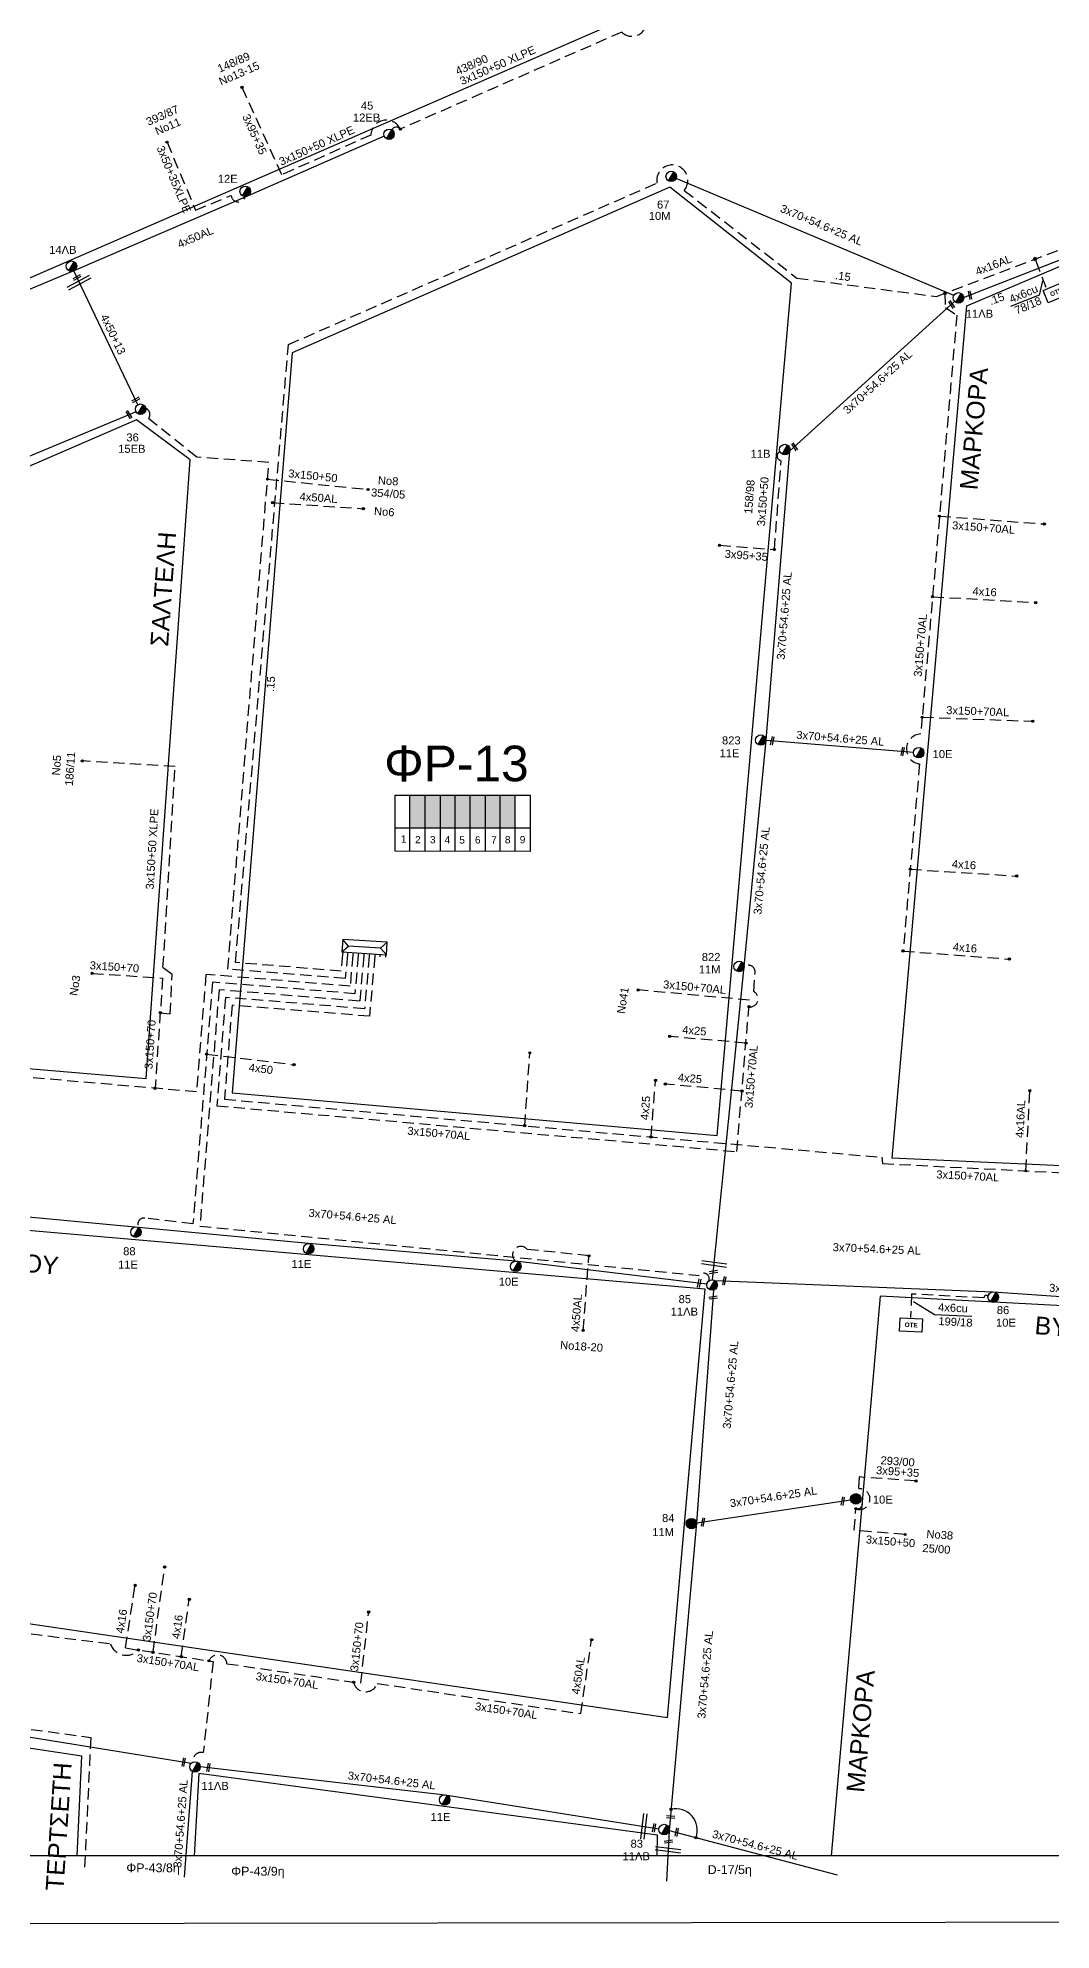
# Model space of a CAD drawing. Header units: millimetres. Extents: x 2910 to 3994, y 712 to 1224.
# Drawn here: x 3464.1 to 3578, y 712.8 to 925.5 of the extents above; entities that cross this region are included whole.
import ezdxf
from ezdxf.enums import TextEntityAlignment as Align

# ---------------------------------------------------------------- set-up
doc = ezdxf.new("R2010")
doc.units = ezdxf.units.MM
doc.linetypes.add('DASHED', pattern=[19.05, 12.7, -6.35])
for name, color, linetype in [('.10', 7, 'Continuous'), ('.15', 7, 'Continuous'), ('3x150+50', 7, 'Continuous'), ('3x150+50 XLPE', 7, 'Continuous'), ('3x150+70', 7, 'Continuous'), ('3x150+70AL', 7, 'Continuous'), ('3x50+35XLPE', 7, 'Continuous'), ('3x70+54.6+25 AL', 7, 'Continuous'), ('3x95+35', 7, 'Continuous'), ('3X95+50', 7, 'Continuous'), ('4x16', 7, 'Continuous'), ('4x16AL', 7, 'Continuous'), ('4x25', 7, 'Continuous'), ('4x50', 7, 'Continuous'), ('4x50+13', 7, 'Continuous'), ('4x50AL', 7, 'Continuous'), ('Pillar OTE', 7, 'Continuous'), ('text διευθύνσεων', 7, 'Continuous'), ('TEXT ΚΑΛΩΔΙΩΝ', 7, 'Continuous'), ('Άγνωστα', 7, 'Continuous'), ('ΑΓΝΩΣΤΟ ΥΠΟΓΕΙΟ ΚΑΛΩΔΙΟ', 7, 'Continuous'), ('Επιγραφές - Σχήματα', 7, 'Continuous'), ('Καλώδια ΧΤ   3x150AL+50CU', 7, 'Continuous'), ('Μηχανική τομή', 7, 'Continuous'), ('Στύλος Ξύλινος', 7, 'Continuous'), ('Στύλος Ξύλινος @ 1', 7, 'Continuous'), ('Στύλος ΦΜ', 7, 'Continuous'), ('Στύλος ΦΜ @ 1', 7, 'Continuous'), ('Συνδέσεις', 7, 'Continuous'), ('Τομή', 7, 'Continuous'), ('ΥΠΟΒΑΘΡΟ ΔΕΗ', 7, 'Continuous'), ('Υποσταθμός πόλεως', 7, 'Continuous'), ('Υπόβαθρο ΔΕΗ', 7, 'Continuous'), ('Υπόγεια καλώδια Παροχών ΧΤ   4x50AL', 7, 'Continuous'), ('Υπόγεια καλώδια Παροχών ΧΤ   4x6', 7, 'Continuous')]:
    doc.layers.add(name, color=color, linetype=linetype)
doc.styles.get("Standard").update_dxf_attribs({"font": 'arial.ttf'})
doc.linetypes.add('SYN_LINE', pattern='A,0.5,-0.0001,["/\\/\\/\\/",Standard,S=0.1,R=0,X=0,Y=-0.05],-0.25', length=0.7501)
doc.dimstyles.new('ISO-25', dxfattribs={"dimtxt": 2.5, "dimasz": 2.5, "dimexe": 1.25, "dimexo": 0.625, "dimtad": 1, "dimtxsty": 'Standard', "dimcen": 2.5, "dimadec": 0, "dimazin": 0, "dimtfac": 1, "dimtmove": 0, "dimatfit": 3, "dimfxl": 1, "dimarcsym": 0})

# ---------------------------------------------------------------- blocks, each defined once
blk = doc.blocks.new('ΥΠΟΣΤΑΘΜΟΣ ΠΟΛΕΩΣ 9 ΑΝΑΧΩΡΗΣΕΩΝ')
at = {"layer": 'Υποσταθμός πόλεως', "ltscale": 40}
for p, q in [((-9.63, -2.82), (-9.63, -4)), ((-7.12, -2.82), (-7.12, -4)), ((-4.84, -2.82), (-4.84, -4)), ((-2.36, -2.82), (-2.36, -4)), ((0.09, -2.82), (0.09, -4)), ((2.55, -2.82), (2.55, -4)), ((5.02, -2.82), (5.02, -4)), ((7.48, -2.82), (7.48, -4)), ((9.61, -2.82), (9.61, -4))]:
    blk.add_line(p, q, dxfattribs=at)
blk.add_lwpolyline([(-10.02, 2.82), (10.02, 2.82), (10.02, -2.82), (-10.02, -2.82)], close=True, dxfattribs=at)
for points in [[(-7.21, 0), (-10.02, 2.82)], [(-10.02, -2.82), (-7.21, 0)], [(-7.21, 0), (7.21, 0)], [(7.21, 0), (10.02, 2.82)], [(10.02, -2.82), (7.21, 0)]]:
    blk.add_lwpolyline(points, dxfattribs=at)
at = {"layer": 'Υποσταθμός πόλεως', "linetype": 'SYN_LINE', "ltscale": 40, "flags": 1}
for tag, p in [('ΜΕΤΑΣΧΗΜΑΤΙΣΜΟΣ', (10.79, 1.71)), ('ΙΣΧΥΣ', (10.77, -1.08)), ('ΑΡΙΘΜΟΣ', (10.89, -3.8))]:
    blk.add_attdef(tag, p, '', height=1.8, dxfattribs=at)
blk = doc.blocks.new('ΥΠΑΡΧΩΝ ΤΣΙΜΕΝΤΕΝΙΟΣ ΣΤΥΛΟΣ')
at = {"layer": 'Στύλος ΦΜ'}
blk.add_hatch(color=7, dxfattribs=at).paths.add_polyline_path([(-1.29, -2.28, 0.574793), (2.62, 0, 0.268822), (1.3, 2.27)])
at = {"layer": 'Στύλος ΦΜ', "color": 7}
blk.add_line((-1.29, -2.28), (1.3, 2.27), dxfattribs=at)
blk.add_circle((0, 0), 2.62, dxfattribs=at)
at = {"layer": 'Στύλος ΦΜ', "flags": 4}
for tag, p in [('ΑΡΙΘΜΟΣ', (-4.68, 8.05)), ('ΤΥΠΟΣ', (-4.91, 3.03))]:
    blk.add_attdef(tag, p, '', height=4, dxfattribs=at)
blk = doc.blocks.new('_ΣΥΝΔΕΣΗ')
at = {"layer": 'Συνδέσεις', "linetype": 'SYN_LINE', "ltscale": 40}
blk.add_hatch(color=256, dxfattribs=at).paths.add_polyline_path([(0.5, -0.01, 1), (-0.5, -0.01, 1)])
at = {"layer": 'Συνδέσεις'}
blk.add_circle((0, -0.01), 0.5, dxfattribs=at)
blk = doc.blocks.new('ΥΠΑΡΧΩΝ ΞΥΛΙΝΟΣ ΣΤΥΛΟΣ')
at = {"layer": 'Στύλος Ξύλινος'}
h = blk.add_hatch(color=7, dxfattribs=at)
h.paths.add_polyline_path([(-2.62, 0, 0.270008), (-1.29, -2.28), (1.3, 2.27, 0.576266)])
h.paths.add_polyline_path([(-1.29, -2.28, 0.574793), (2.62, 0, 0.268822), (1.3, 2.27)])
at = {"layer": 'Στύλος Ξύλινος', "color": 7}
blk.add_line((-1.29, -2.28), (1.3, 2.27), dxfattribs=at)
blk.add_circle((0, 0), 2.62, dxfattribs=at)
at = {"layer": 'Στύλος Ξύλινος', "flags": 4}
for tag, p in [('ΑΡΙΘΜΟΣ', (-4.91, 8.6)), ('ΤΥΠΟΣ', (-4.85, 3.39))]:
    blk.add_attdef(tag, p, '', height=4, dxfattribs=at)
blk = doc.blocks.new('ΜΗΧΑΝΙΚΗ ΤΟΜΗ')
at = {"layer": 'Μηχανική τομή', "ltscale": 40}
for p, q in [((-1.9, 0.8), (5.7, 0.8)), ((-1.9, -0.8), (5.7, -0.8))]:
    blk.add_line(p, q, dxfattribs=at)
blk = doc.blocks.new('ΤΟΜΗ')
at = {"layer": 'Τομή', "ltscale": 40}
for p, q in [((-5.7, 0), (17.1, 0)), ((-5.7, -2.8), (17.1, -2.8))]:
    blk.add_line(p, q, dxfattribs=at)
blk = doc.blocks.new('PILLAR ΟΤΕ')
at = {"layer": 'Pillar OTE', "ltscale": 40}
blk.add_lwpolyline([(-3.31, 2.02), (3.39, 2.02), (3.39, -1.99), (-3.31, -1.99)], close=True, dxfattribs=at)
at = {"layer": 'Pillar OTE', "insert": (-1.81, 0.71), "char_height": 1.3575, "width": 109.961, "attachment_point": 1}
blk.add_mtext('{\\fArial|b1|i0|c161|p34;OTE}', dxfattribs=at)
blk = doc.blocks.new('TSONTA XT1')
at = {"ltscale": 40}
h = blk.add_hatch(color=256, dxfattribs=at)
h.dxf.hatch_style = 1
h.paths.add_polyline_path([(596, 2487.7), (597.1, 2488.8), (596, 2489.9), (594.9, 2488.8)])
blk.add_lwpolyline([(594.9, 2488.8), (596, 2489.9), (597.1, 2488.8), (596, 2487.7)], close=True, dxfattribs=at)

msp = doc.modelspace()

# ---------------------------------------------------------------- hatches: boundary and pattern name
at = {"layer": 'Καλώδια ΧΤ   3x150AL+50CU', "lineweight": -3, "ltscale": 0.2}
h = msp.add_hatch(color=151, dxfattribs=at)
h.dxf.hatch_style = 1
h.paths.add_polyline_path([(3507.66, 840.4), (3505.94, 840.4), (3505.94, 836.72), (3507.66, 836.72)])
h = msp.add_hatch(color=30, dxfattribs=at)
h.dxf.hatch_style = 1
h.paths.add_polyline_path([(3507.66, 836.72), (3509.38, 836.71), (3509.38, 840.4), (3507.66, 840.4)])
h = msp.add_hatch(color=173, dxfattribs=at)
h.dxf.hatch_style = 1
h.paths.add_polyline_path([(3511.02, 840.4), (3509.38, 840.4), (3509.38, 836.71), (3511.02, 836.71)])
h = msp.add_hatch(color=1, dxfattribs=at)
h.dxf.hatch_style = 1
h.paths.add_polyline_path([(3511.02, 836.71), (3512.72, 836.71), (3512.72, 840.4), (3511.02, 840.4)])
h = msp.add_hatch(color=2, dxfattribs=at)
h.dxf.hatch_style = 1
h.paths.add_polyline_path([(3512.72, 836.71), (3514.42, 836.71), (3514.42, 840.4), (3512.72, 840.4)])
h = msp.add_hatch(color=27, dxfattribs=at)
h.dxf.hatch_style = 1
h.paths.add_polyline_path([(3514.39, 836.71), (3516.08, 836.71), (3516.08, 840.4), (3514.39, 840.4)])
h = msp.add_hatch(color=6, dxfattribs=at)
h.dxf.hatch_style = 1
h.paths.add_polyline_path([(3516.05, 836.71), (3517.75, 836.71), (3517.75, 840.4), (3516.05, 840.4)])

# ---------------------------------------------------------------- linework, layer by layer
at = {"layer": '.10', "color": 151, "linetype": 'DASHED', "lineweight": -3, "ltscale": 0.1}
msp.add_lwpolyline([(3498.9, 822.42), (3498.66, 819.76), (3485.46, 820.82), (3490.07, 877.79), (3481.97, 878.4), (3476.55, 882.73, 0.491422), (3476.23, 883.88, -5.618182)], format="xyb", dxfattribs=at)
at = {"layer": '.15', "color": 30, "linetype": 'DASHED', "lineweight": -3, "ltscale": 0.1}
msp.add_lwpolyline([(3498.37, 822.45), (3498.2, 820.6), (3486.32, 821.56), (3492.28, 891.06), (3533.71, 909.21, -1.556006), (3536.78, 908.39), (3549.44, 898.52), (3565.12, 896.45), (3578.97, 901.71, -0.509711), (3581.52, 902.14, -105.126154)], format="xyb", dxfattribs=at)
at = {"layer": '.15', "color": 173, "linetype": 'DASHED', "lineweight": -3, "ltscale": 0.1}
msp.add_lwpolyline([(3499.51, 822.38), (3499.21, 818.91), (3483, 820.22), (3481.93, 807.02), (3383.05, 815.51), (3382.98, 820.57, 0.443411), (3381.9, 821.52, 3.534852)], format="xyb", dxfattribs=at)
at = {"layer": '3x150+50', "color": 6, "linetype": 'DASHED', "lineweight": -3, "ltscale": 0.1}
msp.add_lwpolyline([(3546.91, 868.01), (3547.69, 878.03, -0.821902), (3547.54, 879, 117.027587)], format="xyb", dxfattribs=at)
at = {"layer": '3x150+50', "color": 151, "linetype": 'DASHED', "lineweight": -3, "ltscale": 0.1}
msp.add_lwpolyline([(3489.92, 875.91), (3501.21, 874.76)], dxfattribs=at)
at = {"layer": '3x150+50', "color": 2, "linetype": 'DASHED', "lineweight": -3, "ltscale": 0.1}
msp.add_lwpolyline([(3561.62, 757.25), (3555.88, 757.72), (3556.08, 760.14, 0.7539), (3556.64, 761.15, -98.814406)], format="xyb", dxfattribs=at)
at = {"layer": '3x150+50 XLPE', "color": 2, "linetype": 'DASHED', "lineweight": -3, "ltscale": 0.1}
msp.add_lwpolyline([(3531.3, 948.02, -0.878642), (3532.3, 946.6), (3532, 944.64), (3531.52, 928.78, -1.22077), (3529.76, 926.19), (3504.85, 915.28, 0.792563), (3501.54, 914.61), (3491.53, 910.14)], format="xyb", dxfattribs=at)
at = {"layer": '3x150+50 XLPE', "color": 173, "linetype": 'DASHED', "lineweight": -3, "ltscale": 0.1}
msp.add_lwpolyline([(3477.86, 815.92), (3478.97, 815.78), (3479.21, 820.22), (3478.17, 821), (3479.53, 843.61), (3469.11, 844.24)], dxfattribs=at)
at = {"layer": '3x150+70', "color": 173, "linetype": 'DASHED', "lineweight": -3, "ltscale": 0.1}
for points in [[(3470.21, 820.34), (3478.13, 819.81), (3477.28, 807.42)], [(3477.05, 744.01), (3478.37, 753.59)], [(3500.41, 740.52), (3501.3, 748.54)]]:
    msp.add_lwpolyline(points, dxfattribs=at)
at = {"layer": '3x150+70AL', "color": 2, "linetype": 'Continuous', "lineweight": -3, "ltscale": 0.1}
msp.add_lwpolyline([(3504.85, 915.28, 0.531377), (3503.89, 915.21)], format="xyb", dxfattribs=at)
at = {"layer": '3x150+70AL', "color": 30, "linetype": 'DASHED', "lineweight": -3, "ltscale": 0.1}
msp.add_lwpolyline([(3566.09, 896.82), (3566.14, 895.23), (3567.42, 894.37), (3563.53, 849.15), (3563.36, 847.27, 0.904516), (3563.23, 843.89), (3561.38, 822.85)], format="xyb", dxfattribs=at)
for points in [[(3565.47, 871.76), (3577.26, 870.88)], [(3563.53, 849.15), (3575.96, 848.7)]]:
    msp.add_lwpolyline(points, dxfattribs=at)
at = {"layer": '3x150+70AL', "color": 1, "linetype": 'DASHED', "lineweight": -3, "ltscale": 0.1}
for points in [[(3500.13, 822.34), (3499.75, 818.06), (3483.74, 819.36), (3481.54, 792.19), (3476.13, 792.83, 0.610925), (3475.42, 791.76, 14.504856)], [(3526.06, 788.58), (3519.11, 789.31, 1.108035), (3517.82, 787.98, 2.481697)]]:
    msp.add_lwpolyline(points, format="xyb", dxfattribs=at)
at = {"layer": '3x150+70AL', "color": 2, "linetype": 'DASHED', "lineweight": -3, "ltscale": 0.1}
msp.add_lwpolyline([(3500.74, 822.3), (3500.29, 817.22), (3484.47, 818.5), (3482.32, 791.92), (3538.46, 786.37, -0.894975), (3539.54, 785.76, -55.901973)], format="xyb", dxfattribs=at)
at = {"layer": '3x150+70AL', "color": 6, "linetype": 'DASHED', "lineweight": -3, "ltscale": 0.1}
msp.add_lwpolyline([(3501.35, 822.27), (3500.83, 816.37), (3485.2, 817.63), (3484.22, 805.46), (3542.69, 800.3), (3544.11, 817.33), (3531.6, 818.48)], dxfattribs=at)
at = {"layer": '3x150+70AL', "color": 27, "linetype": 'DASHED', "lineweight": -3, "ltscale": 0.1}
for points in [[(3501.97, 822.23), (3501.38, 815.52), (3485.93, 816.77), (3485.08, 806.18), (3559.01, 799.66), (3559.08, 798.96), (3581.47, 797.81)], [(3518.84, 803.2), (3519.41, 811.41)]]:
    msp.add_lwpolyline(points, dxfattribs=at)
at = {"layer": '3x150+70AL', "color": 6, "linetype": 'DASHED', "lineweight": -3, "ltscale": 0.1}
msp.add_lwpolyline([(3544.05, 816.57, 0.824445), (3544.59, 818.3), (3544.74, 820.44, 0.627958), (3543.53, 821.13, 1.611332)], format="xyb", dxfattribs=at)
at = {"layer": '3x150+70AL', "color": 173, "linetype": 'DASHED', "lineweight": -3, "ltscale": 0.1}
for points in [[(3473.95, 744.49), (3483.81, 742.96), (3482.7, 732.72, 0.53275), (3481.55, 731.66, -36.068074)], [(3483.34, 743.04, -0.79315), (3485.36, 742.72), (3500.41, 740.52)], [(3499.6, 740.64, 0.757306), (3502.26, 740.5), (3525.14, 737.11)]]:
    msp.add_lwpolyline(points, format="xyb", dxfattribs=at)
at = {"layer": '3x50+35XLPE', "color": 2, "linetype": 'DASHED', "lineweight": -3, "ltscale": 0.1}
msp.add_lwpolyline([(3478.63, 913.81), (3481.83, 906.15), (3485.84, 907.83, 0.860411), (3487.4, 907.69, -30.935229)], format="xyb", dxfattribs=at)
at = {"layer": '3x70+54.6+25 AL', "color": 6, "linetype": 'SYN_LINE', "lineweight": -3, "ltscale": 10}
for points in [[(3567.08, 896.55), (3535.85, 909.73)], [(3539.94, 785.89), (3543.53, 821.13), (3545.97, 846.56), (3548.65, 879.1), (3567.17, 895.9)], [(3545.97, 846.56), (3562.55, 845.21)]]:
    msp.add_lwpolyline(points, dxfattribs=at)
at = {"layer": '3x70+54.6+25 AL', "color": 1, "linetype": 'SYN_LINE', "lineweight": -3, "ltscale": 10}
for points in [[(3539.33, 785.4), (3517.82, 787.98), (3494.53, 789.97), (3475.42, 791.76), (3445.03, 794.61), (3427.26, 795.65)], [(3540.21, 785.81), (3571.51, 784.53), (3598.76, 782.67)]]:
    msp.add_lwpolyline(points, dxfattribs=at)
at = {"layer": '3x70+54.6+25 AL', "color": 2, "linetype": 'SYN_LINE', "lineweight": -3, "ltscale": 10}
for points in [[(3540.05, 784.73), (3538.17, 758.57), (3535.09, 723.97)], [(3538.17, 758.57), (3555.48, 761.16)], [(3535.09, 723.97), (3553.97, 718.97)]]:
    msp.add_lwpolyline(points, dxfattribs=at)
at = {"layer": '3x70+54.6+25 AL', "color": 27, "linetype": 'SYN_LINE', "lineweight": -3, "ltscale": 10}
for points in [[(3382.61, 747.79), (3405.48, 743.74), (3428.87, 739.81), (3450.99, 736.46), (3481.34, 731.52)], [(3482.35, 731.17), (3509.89, 727.99), (3533.93, 724.16)]]:
    msp.add_lwpolyline(points, dxfattribs=at)
at = {"layer": '3x70+54.6+25 AL', "color": 173, "linetype": 'SYN_LINE', "lineweight": -3, "ltscale": 10}
msp.add_lwpolyline([(3480.6, 718.73), (3481.48, 730.6)], dxfattribs=at)
at = {"layer": '3x70+54.6+25 AL', "color": 5, "linetype": 'SYN_LINE', "lineweight": -3, "ltscale": 10}
msp.add_lwpolyline([(3535.09, 723.93), (3534.77, 718.27)], dxfattribs=at)
at = {"layer": '3x95+35', "color": 2, "linetype": 'DASHED', "lineweight": -3, "ltscale": 0.1}
msp.add_lwpolyline([(3491.53, 910.14), (3487.06, 919.99)], dxfattribs=at)
at = {"layer": '3x95+35', "color": 6, "linetype": 'DASHED', "lineweight": -3, "ltscale": 0.1}
msp.add_lwpolyline([(3540.74, 868.49), (3546.91, 868.01)], dxfattribs=at)
at = {"layer": '3x95+35', "color": 2, "linetype": 'DASHED', "lineweight": -3, "ltscale": 0.1}
msp.add_lwpolyline([(3562.82, 763.27), (3556.46, 763.72), (3556.37, 762.38, -1.273104), (3556.08, 760.14, 1.20382)], format="xyb", dxfattribs=at)
at = {"layer": '3X95+50', "color": 173, "linetype": 'DASHED', "lineweight": -3, "ltscale": 0.1}
msp.add_lwpolyline([(3462.55, 755.24), (3461.45, 746.3), (3472.27, 744.97, 0.579943), (3475.41, 744.26, -49.235482)], format="xyb", dxfattribs=at)
at = {"layer": '4x16', "color": 30, "linetype": 'DASHED', "lineweight": -3, "ltscale": 0.1}
for points in [[(3564.69, 862.7), (3576.3, 862.03)], [(3562.19, 832.05), (3574.16, 831.29)], [(3561.38, 822.85), (3573.34, 821.95)]]:
    msp.add_lwpolyline(points, dxfattribs=at)
at = {"layer": '4x16', "color": 173, "linetype": 'DASHED', "lineweight": -3, "ltscale": 0.1}
for points in [[(3473.95, 744.49), (3475.04, 751.53)], [(3480.23, 743.52), (3481.12, 749.95)]]:
    msp.add_lwpolyline(points, dxfattribs=at)
at = {"layer": '4x16AL', "color": 6, "linetype": 'Continuous', "lineweight": -3, "ltscale": 0.1}
msp.add_lwpolyline([(3568.19, 896.36), (3581.33, 901.46)], dxfattribs=at)
at = {"layer": '4x16AL', "color": 27, "linetype": 'DASHED', "lineweight": -3, "ltscale": 0.1}
msp.add_lwpolyline([(3575.18, 798.14), (3575.63, 807.16)], dxfattribs=at)
at = {"layer": '4x25', "color": 6, "linetype": 'DASHED', "lineweight": -3, "ltscale": 0.1}
for points in [[(3543.71, 812.5), (3535.15, 813.25)], [(3543.26, 807.11), (3534.66, 807.89)]]:
    msp.add_lwpolyline(points, dxfattribs=at)
at = {"layer": '4x25', "color": 27, "linetype": 'DASHED', "lineweight": -3, "ltscale": 0.1}
msp.add_lwpolyline([(3533.04, 801.95), (3533.55, 808.33)], dxfattribs=at)
at = {"layer": '4x50', "color": 1, "linetype": 'DASHED', "lineweight": -3, "ltscale": 0.1}
msp.add_lwpolyline([(3483.08, 811.26), (3492.9, 810.07)], dxfattribs=at)
at = {"layer": '4x50+13', "color": 151, "linetype": 'Continuous', "lineweight": -3, "ltscale": 0.1}
for points in [[(3475.36, 884.29), (3468.13, 899.33)], [(3475.15, 883.48), (3447.23, 871.87), (3419.99, 859.35)]]:
    msp.add_lwpolyline(points, dxfattribs=at)
at = {"layer": '4x50AL', "color": 2, "linetype": 'Continuous', "lineweight": -3, "ltscale": 0.1}
msp.add_lwpolyline([(3503.05, 914.47), (3487.73, 907.79), (3468.13, 899.33), (3434.26, 885.12)], dxfattribs=at)
at = {"layer": '4x50AL', "color": 30, "linetype": 'DASHED', "lineweight": -3, "ltscale": 0.1}
msp.add_lwpolyline([(3490.51, 873.28), (3500.69, 872.59)], dxfattribs=at)
at = {"layer": '4x50AL', "color": 1, "linetype": 'DASHED', "lineweight": -3, "ltscale": 0.1}
msp.add_lwpolyline([(3525.41, 780.2), (3526.06, 788.58)], dxfattribs=at)
at = {"layer": '4x50AL', "color": 173, "linetype": 'DASHED', "lineweight": -3, "ltscale": 0.1}
msp.add_lwpolyline([(3525.14, 737.11), (3526.36, 745.41)], dxfattribs=at)
at = {"layer": 'Pillar OTE', "lineweight": -3, "ltscale": 40}
for points in [[(3504.27, 834.08), (3504.27, 840.4), (3519.44, 840.4), (3519.44, 834.06), (3504.27, 834.08)], [(3505.94, 834.08), (3505.94, 840.4)], [(3507.66, 834.07), (3507.66, 840.4)], [(3509.38, 834.07), (3509.38, 840.4)], [(3511.02, 834.07), (3511.02, 840.4)], [(3512.72, 834.07), (3512.72, 840.4)], [(3514.42, 834.07), (3514.42, 840.4)], [(3516.08, 834.07), (3516.08, 840.4)], [(3517.78, 834.06), (3517.78, 840.4)], [(3504.27, 836.72), (3519.44, 836.7)]]:
    msp.add_lwpolyline(points, dxfattribs=at)
at = {"layer": 'Άγνωστα', "linetype": 'Continuous', "lineweight": -3, "ltscale": 0.1}
msp.add_lwpolyline([(3993.79, 714.16), (2910.27, 712.76), (2910.26, 1222.54), (3993.11, 1223.94)], close=True, dxfattribs=at)
at = {"layer": 'ΑΓΝΩΣΤΟ ΥΠΟΓΕΙΟ ΚΑΛΩΔΙΟ', "color": 27, "linetype": 'DASHED', "lineweight": -3, "ltscale": 0.1}
msp.add_lwpolyline([(3458.93, 735.86, -0.643189), (3461.47, 735.59), (3470.05, 734.42), (3469.33, 719.29)], format="xyb", dxfattribs=at)
at = {"layer": 'ΥΠΟΒΑΘΡΟ ΔΕΗ', "color": 7, "lineweight": -3, "ltscale": 0.1}
msp.add_arc((3535.85, 724), 2.4, 339.6854, 103.1184, dxfattribs=at)
at = {"layer": 'Υπόβαθρο ΔΕΗ', "lineweight": -3}
msp.add_lwpolyline([(2916.4, 1211.92), (2916.4, 1213.94), (3915.14, 1213.94), (3915.14, 721.1), (2916.4, 721.1)], close=True, dxfattribs=at)
at = {"layer": 'Υπόβαθρο ΔΕΗ', "linetype": 'Continuous', "lineweight": -3}
for points in [[(3529.65, 927.49), (3530.36, 945.53), (3474.7, 972.49), (3395.29, 943.46), (3401.55, 886.61), (3417.04, 878.48), (3529.65, 927.49)], [(3540.49, 802.1), (3548.82, 897.95), (3535.17, 908.76), (3492.68, 890.14), (3485.94, 806.91), (3540.49, 802.1)], [(3560.14, 799.58), (3568.55, 895.41), (3581.25, 900.81), (3641.14, 821.15), (3611.48, 797.25), (3560.14, 799.58)], [(3475.21, 882.6), (3404.6, 852), (3405.09, 814.57), (3476.28, 808.51), (3481.24, 878.09), (3475.21, 882.6)], [(3534.88, 736.66), (3539.13, 784.83), (3404.92, 796.44), (3405.68, 755.66), (3534.88, 736.66)], [(3634.34, 721.1), (3647.33, 731), (3608.18, 781.61), (3599.92, 781.85), (3595.6, 734.46), (3587.69, 734.66), (3592.15, 782.28), (3558.81, 784.03), (3553.31, 721.1)], [(3468.51, 721.1), (3469.04, 732.32), (3405.84, 741.85), (3405.84, 721.1)], [(3533.74, 721.1), (3533.77, 723.42), (3482.2, 730.37), (3481.68, 721.1)]]:
    msp.add_lwpolyline(points, dxfattribs=at)
at = {"layer": 'Υπόγεια καλώδια Παροχών ΧΤ   4x6', "color": 30, "linetype": 'DASHED', "ltscale": 0.1}
msp.add_lwpolyline([(3576.29, 900.46), (3577.5, 897.28)], dxfattribs=at)
at = {"layer": 'Υπόγεια καλώδια Παροχών ΧΤ   4x6', "color": 1, "linetype": 'DASHED', "ltscale": 0.1}
msp.add_lwpolyline([(3570.93, 784.04, 0.722695), (3570.47, 783.85), (3562.34, 784.28), (3562.2, 781.64)], format="xyb", dxfattribs=at)

# ---------------------------------------------------------------- block references
at = {"layer": 'Pillar OTE', "xscale": 0.375, "yscale": 0.375, "zscale": 0.375}
for p, rotation in [((3578.56, 896.92), 23), ((3562.24, 780.8), 357)]:
    msp.add_blockref('PILLAR ΟΤΕ', p, dxfattribs=dict(at, rotation=rotation))
at = {"layer": 'Μηχανική τομή', "lineweight": -3, "zscale": 0.2499999999999677}
for p, xscale, yscale, rotation in [((3468.69, 898.69), 0.1249999999999999, 0.1249999999999999, 209.0422370551138), ((3566.69, 895.75), 0.1249999999999999, 0.1249999999999999, 302.4751199696268), ((3568.83, 896.84), 0.1249999999999999, 0.1249999999999999, 281.3501466886984), ((3474.48, 882.96), 0.1249999999999999, 0.1249999999999999, 121.633305459387), ((3475.31, 884.93), 0.1249999999999999, 0.1249999999999999, 209.0422370551138), ((3549.04, 879.75), 0.1249999999999999, 0.1249999999999999, 302.4751199696268), ((3546.7, 846.72), 0.1249999999999998, 0.1249999999999998, 257.7268899515723), ((3561.37, 845.53), 0.1249999999999998, 0.1249999999999998, 257.7268899515723), ((3538.48, 785.73), 0.1249999999999998, 0.1249999999999998, 259.1625011465165), ((3540.29, 786.78), 0.1249999999999998, 0.1249999999999998, 188.868438344519), ((3541.3, 785.99), 0.1249999999999998, 0.1249999999999998, 259.1625011465165), ((3540.25, 783.9), 0.1249999999999998, 0.1249999999999998, 188.868438344519), ((3554.63, 761.23), 0.1249999999999998, 0.1249999999999998, 259.1625011465165), ((3538.91, 758.88), 0.1249999999999998, 0.1249999999999998, 259.1625011465165), ((3480.53, 731.89), 0.1249999999999998, 0.1249999999999998, 259.1625011465165), ((3483.31, 731.29), 0.1249999999999998, 0.1249999999999998, 259.1625011465165), ((3533.42, 724.48), 0.1249999999999998, 0.1249999999999998, 259.1625011465165), ((3535.49, 725.44), 0.1249999999999998, 0.1249999999999998, 175.662570526522), ((3535.96, 724.02), 0.1249999999999998, 0.1249999999999998, 259.1625011465165), ((3535.23, 722.73), 0.1249999999999998, 0.1249999999999998, 188.868438344519)]:
    msp.add_blockref('ΜΗΧΑΝΙΚΗ ΤΟΜΗ', p, dxfattribs=dict(at, xscale=xscale, yscale=yscale, rotation=rotation))
at = {"layer": 'Στύλος Ξύλινος @ 1', "lineweight": -3, "ltscale": 40}
ref = msp.add_blockref('ΥΠΑΡΧΩΝ ΞΥΛΙΝΟΣ ΣΤΥΛΟΣ', (3556.06, 761.25), dxfattribs=dict(at, xscale=0.2250000000000227, yscale=0.2250000000000227, zscale=0.2250000000000227))
ref.add_attrib('ΤΥΠΟΣ', '10E', (3557.98, 760.72), dxfattribs={"layer": 'Στύλος Ξύλινος', "height": 0.9, "flags": 4})
ref = msp.add_blockref('ΥΠΑΡΧΩΝ ΞΥΛΙΝΟΣ ΣΤΥΛΟΣ', (3537.59, 758.47), dxfattribs=dict(at, xscale=0.2250000000000227, yscale=0.2250000000000227, zscale=0.2250000000000227))
ref.add_attrib('ΤΥΠΟΣ', '11M', (3533.18, 757.07), dxfattribs={"layer": 'Στύλος Ξύλινος', "height": 0.9, "flags": 4})
ref.add_attrib('ΑΡΙΘΜΟΣ', '84', (3534.28, 758.65), dxfattribs={"layer": 'Στύλος Ξύλινος', "height": 0.9, "flags": 4})
at = {"layer": 'Στύλος ΦΜ @ 1', "lineweight": -3, "ltscale": 40}
ref = msp.add_blockref('ΥΠΑΡΧΩΝ ΤΣΙΜΕΝΤΕΝΙΟΣ ΣΤΥΛΟΣ', (3503.59, 914.7), dxfattribs=dict(at, xscale=0.225, yscale=0.225, zscale=0.225))
ref.add_attrib('ΤΥΠΟΣ', '12ΕΒ', dxfattribs={"layer": 'Στύλος ΦΜ', "height": 0.9, "flags": 4}).set_placement((3499.53, 915.86), align=Align.BOTTOM_LEFT)
ref.add_attrib('ΑΡΙΘΜΟΣ', '45', (3500.42, 917.47), dxfattribs={"layer": 'Στύλος ΦΜ', "height": 0.9, "flags": 4})
ref = msp.add_blockref('ΥΠΑΡΧΩΝ ΤΣΙΜΕΝΤΕΝΙΟΣ ΣΤΥΛΟΣ', (3487.41, 908.28), dxfattribs=dict(at, xscale=0.225, yscale=0.225, zscale=0.225))
ref.add_attrib('ΤΥΠΟΣ', '12Ε', dxfattribs={"layer": 'Στύλος ΦΜ', "height": 0.9, "flags": 4}).set_placement((3484.33, 908.97), align=Align.BOTTOM_LEFT)
ref = msp.add_blockref('ΥΠΑΡΧΩΝ ΤΣΙΜΕΝΤΕΝΙΟΣ ΣΤΥΛΟΣ', (3535.31, 909.96), dxfattribs=dict(at, xscale=0.225, yscale=0.225, zscale=0.225))
ref.add_attrib('ΤΥΠΟΣ', '10M', dxfattribs={"layer": 'Στύλος ΦΜ', "height": 0.9, "flags": 4}).set_placement((3532.79, 904.8), align=Align.BOTTOM_LEFT)
ref.add_attrib('ΑΡΙΘΜΟΣ', '67', (3533.71, 906.34), dxfattribs={"layer": 'Στύλος ΦΜ', "height": 0.9, "flags": 4})
ref = msp.add_blockref('ΥΠΑΡΧΩΝ ΤΣΙΜΕΝΤΕΝΙΟΣ ΣΤΥΛΟΣ', (3467.88, 899.86), dxfattribs=dict(at, xscale=0.225, yscale=0.225, zscale=0.225))
ref.add_attrib('ΤΥΠΟΣ', '14ΛΒ', dxfattribs={"layer": 'Στύλος ΦΜ', "height": 0.9, "flags": 4}).set_placement((3465.37, 900.98), align=Align.BOTTOM_LEFT)
ref = msp.add_blockref('ΥΠΑΡΧΩΝ ΤΣΙΜΕΝΤΕΝΙΟΣ ΣΤΥΛΟΣ', (3567.61, 896.3), dxfattribs=dict(at, xscale=0.225, yscale=0.225, zscale=0.225))
ref.add_attrib('ΤΥΠΟΣ', '11ΛΒ', dxfattribs={"layer": 'Στύλος ΦΜ', "height": 0.9, "flags": 4}).set_placement((3568.43, 893.8), align=Align.BOTTOM_LEFT)
ref = msp.add_blockref('ΥΠΑΡΧΩΝ ΤΣΙΜΕΝΤΕΝΙΟΣ ΣΤΥΛΟΣ', (3475.65, 883.78), dxfattribs=dict(at, xscale=0.225, yscale=0.225, zscale=0.225))
ref.add_attrib('ΤΥΠΟΣ', '15EB', dxfattribs={"layer": 'Στύλος ΦΜ', "height": 0.9, "flags": 4}).set_placement((3473.13, 878.61), align=Align.BOTTOM_LEFT)
ref.add_attrib('ΑΡΙΘΜΟΣ', '36', (3474.05, 880.16), dxfattribs={"layer": 'Στύλος ΦΜ', "height": 0.9, "flags": 4})
ref = msp.add_blockref('ΥΠΑΡΧΩΝ ΤΣΙΜΕΝΤΕΝΙΟΣ ΣΤΥΛΟΣ', (3548.08, 879.25), dxfattribs=dict(at, xscale=0.225, yscale=0.225, zscale=0.225))
ref.add_attrib('ΤΥΠΟΣ', '11B', dxfattribs={"layer": 'Στύλος ΦΜ', "height": 0.9, "flags": 4}).set_placement((3544.24, 878.05), align=Align.BOTTOM_LEFT)
ref = msp.add_blockref('ΥΠΑΡΧΩΝ ΤΣΙΜΕΝΤΕΝΙΟΣ ΣΤΥΛΟΣ', (3545.38, 846.58), dxfattribs=dict(at, xscale=0.225, yscale=0.225, zscale=0.225))
ref.add_attrib('ΤΥΠΟΣ', '11E', dxfattribs={"layer": 'Στύλος ΦΜ', "height": 0.9, "flags": 4}).set_placement((3540.74, 844.38), align=Align.BOTTOM_LEFT)
ref.add_attrib('ΑΡΙΘΜΟΣ', '823', (3541.02, 846.09), dxfattribs={"layer": 'Στύλος ΦΜ', "height": 0.9, "flags": 4})
ref = msp.add_blockref('ΥΠΑΡΧΩΝ ΤΣΙΜΕΝΤΕΝΙΟΣ ΣΤΥΛΟΣ', (3563.14, 845.16), dxfattribs=dict(at, xscale=0.225, yscale=0.225, zscale=0.225))
ref.add_attrib('ΤΥΠΟΣ', '10E', dxfattribs={"layer": 'Στύλος ΦΜ', "height": 0.9, "flags": 4}).set_placement((3564.7, 844.28), align=Align.BOTTOM_LEFT)
ref = msp.add_blockref('ΥΠΑΡΧΩΝ ΤΣΙΜΕΝΤΕΝΙΟΣ ΣΤΥΛΟΣ', (3542.94, 821.12), dxfattribs=dict(at, xscale=0.225, yscale=0.225, zscale=0.225))
ref.add_attrib('ΤΥΠΟΣ', '11M', dxfattribs={"layer": 'Στύλος ΦΜ', "height": 0.9, "flags": 4}).set_placement((3538.41, 820.07), align=Align.BOTTOM_LEFT)
ref.add_attrib('ΑΡΙΘΜΟΣ', '822', (3538.75, 821.73), dxfattribs={"layer": 'Στύλος ΦΜ', "height": 0.9, "flags": 4})
ref = msp.add_blockref('ΥΠΑΡΧΩΝ ΤΣΙΜΕΝΤΕΝΙΟΣ ΣΤΥΛΟΣ', (3475.13, 791.25), dxfattribs=dict(at, xscale=0.225, yscale=0.225, zscale=0.225))
ref.add_attrib('ΤΥΠΟΣ', '11E', dxfattribs={"layer": 'Στύλος ΦΜ', "height": 0.9, "flags": 4}).set_placement((3473.12, 786.88), align=Align.BOTTOM_LEFT)
ref.add_attrib('ΑΡΙΘΜΟΣ', '88', (3473.69, 788.65), dxfattribs={"layer": 'Στύλος ΦΜ', "height": 0.9, "flags": 4})
ref = msp.add_blockref('ΥΠΑΡΧΩΝ ΤΣΙΜΕΝΤΕΝΙΟΣ ΣΤΥΛΟΣ', (3494.54, 789.38), dxfattribs=dict(at, xscale=0.225, yscale=0.225, zscale=0.225))
ref.add_attrib('ΤΥΠΟΣ', '11E', dxfattribs={"layer": 'Στύλος ΦΜ', "height": 0.9, "flags": 4}).set_placement((3492.61, 786.94), align=Align.BOTTOM_LEFT)
ref = msp.add_blockref('ΥΠΑΡΧΩΝ ΤΣΙΜΕΝΤΕΝΙΟΣ ΣΤΥΛΟΣ', (3517.84, 787.4), dxfattribs=dict(at, xscale=0.225, yscale=0.225, zscale=0.225))
ref.add_attrib('ΤΥΠΟΣ', '10E', dxfattribs={"layer": 'Στύλος ΦΜ', "height": 0.9, "flags": 4}).set_placement((3515.92, 784.96), align=Align.BOTTOM_LEFT)
ref = msp.add_blockref('ΥΠΑΡΧΩΝ ΤΣΙΜΕΝΤΕΝΙΟΣ ΣΤΥΛΟΣ', (3539.91, 785.3), dxfattribs=dict(at, xscale=0.225, yscale=0.225, zscale=0.225))
ref.add_attrib('ΤΥΠΟΣ', '11ΛΒ', dxfattribs={"layer": 'Στύλος ΦΜ', "height": 0.9, "flags": 4}).set_placement((3535.25, 781.59), align=Align.BOTTOM_LEFT)
ref.add_attrib('ΑΡΙΘΜΟΣ', '85', (3536.14, 783.26), dxfattribs={"layer": 'Στύλος ΦΜ', "height": 0.9, "flags": 4})
ref = msp.add_blockref('ΥΠΑΡΧΩΝ ΤΣΙΜΕΝΤΕΝΙΟΣ ΣΤΥΛΟΣ', (3571.51, 783.94), dxfattribs=dict(at, xscale=0.225, yscale=0.225, zscale=0.225))
ref.add_attrib('ΤΥΠΟΣ', '10Ε', dxfattribs={"layer": 'Στύλος ΦΜ', "height": 0.9, "flags": 4}).set_placement((3571.83, 780.35), align=Align.BOTTOM_LEFT)
ref.add_attrib('ΑΡΙΘΜΟΣ', '86', (3571.92, 782.03), dxfattribs={"layer": 'Στύλος ΦΜ', "height": 0.9, "flags": 4})
ref = msp.add_blockref('ΥΠΑΡΧΩΝ ΤΣΙΜΕΝΤΕΝΙΟΣ ΣΤΥΛΟΣ', (3481.77, 731.11), dxfattribs=dict(at, xscale=0.225, yscale=0.225, zscale=0.225))
ref.add_attrib('ΤΥΠΟΣ', '11ΛΒ', dxfattribs={"layer": 'Στύλος ΦΜ', "height": 0.9, "flags": 4}).set_placement((3482.49, 728.26), align=Align.BOTTOM_LEFT)
ref = msp.add_blockref('ΥΠΑΡΧΩΝ ΤΣΙΜΕΝΤΕΝΙΟΣ ΣΤΥΛΟΣ', (3509.84, 727.4), dxfattribs=dict(at, xscale=0.225, yscale=0.225, zscale=0.225))
ref.add_attrib('ΤΥΠΟΣ', '11E', dxfattribs={"layer": 'Στύλος ΦΜ', "height": 0.9, "flags": 4}).set_placement((3508.25, 724.76), align=Align.BOTTOM_LEFT)
ref = msp.add_blockref('ΥΠΑΡΧΩΝ ΤΣΙΜΕΝΤΕΝΙΟΣ ΣΤΥΛΟΣ', (3534.51, 724.07), dxfattribs=dict(at, xscale=0.225, yscale=0.225, zscale=0.225))
ref.add_attrib('ΤΥΠΟΣ', '11ΛΒ', dxfattribs={"layer": 'Στύλος ΦΜ', "height": 0.9, "flags": 4}).set_placement((3529.84, 720.35), align=Align.BOTTOM_LEFT)
ref.add_attrib('ΑΡΙΘΜΟΣ', '83', (3530.74, 722.03), dxfattribs={"layer": 'Στύλος ΦΜ', "height": 0.9, "flags": 4})
at = {"layer": 'Συνδέσεις', "lineweight": -3, "xscale": 0.25, "yscale": 0.25, "zscale": 0.25}
for p in [(3487.06, 919.99), (3504.85, 915.28), (3478.63, 913.81), (3566.09, 896.82), (3489.92, 875.92), (3501.21, 874.76), (3490.51, 873.28), (3500.69, 872.6), (3565.47, 871.76), (3577.26, 870.88), (3540.74, 868.49), (3546.91, 868.01), (3564.69, 862.7), (3576.3, 862.03), (3563.53, 849.15), (3575.96, 848.7), (3469.11, 844.24), (3562.19, 832.06), (3574.16, 831.3), (3561.38, 822.86), (3573.34, 821.95), (3470.21, 820.35), (3531.6, 818.48), (3477.86, 815.92), (3544.05, 816.58), (3535.15, 813.26), (3483.08, 811.26), (3519.42, 811.41), (3543.71, 812.5), (3492.9, 810.08), (3477.28, 807.42), (3533.55, 808.33), (3534.66, 807.9), (3543.26, 807.12), (3575.63, 807.16), (3518.84, 803.21), (3533.04, 801.95), (3575.18, 798.14), (3526.06, 788.58), (3525.41, 780.2), (3562.82, 763.27), (3556.08, 760.14), (3561.62, 757.25), (3478.37, 753.59), (3475.04, 751.54), (3481.12, 749.96), (3501.3, 748.54), (3526.36, 745.41), (3475.41, 744.26), (3477.05, 744.01), (3480.23, 743.52), (3483.34, 743.04), (3499.6, 740.64), (3535.3, 726.34), (3538.1, 723.17)]:
    msp.add_blockref('_ΣΥΝΔΕΣΗ', p, dxfattribs=at)
at = {"layer": 'Συνδέσεις', "xscale": 0.2, "yscale": 0.2, "zscale": 0.2, "rotation": 20.79472749716932}
msp.add_blockref('TSONTA XT1', (3641.5, 393.02), dxfattribs=at)
at = {"layer": 'Τομή', "lineweight": -3, "zscale": 0.2499999999999997}
for p, xscale, yscale, rotation in [((3468.04, 897.84), 0.1249999999999999, 0.1249999999999999, 28.12567854439228), ((3539.46, 787.97), 0.125, 0.125, 351.7975150112606), ((3532.47, 725.11), 0.125, 0.125, 263.246044577401), ((3535.64, 721.51), 0.125, 0.125, 173.0178780636291)]:
    msp.add_blockref('ΤΟΜΗ', p, dxfattribs=dict(at, xscale=xscale, yscale=yscale, rotation=rotation))
at = {"layer": 'Υποσταθμός πόλεως', "lineweight": -3, "xscale": -0.2499999999999993, "yscale": 0.2499999999999995, "zscale": 0.2499999999999996, "rotation": 356.4628506452798}
msp.add_blockref('ΥΠΟΣΤΑΘΜΟΣ ΠΟΛΕΩΣ 9 ΑΝΑΧΩΡΗΣΕΩΝ', (3500.83, 823.3), dxfattribs=at)

# ---------------------------------------------------------------- texts
at = {"lineweight": -3, "ltscale": 30, "char_height": 0.817, "width": 5.6286, "attachment_point": 1}
for s, insert in [('1', (3504.9, 835.86)), ('2', (3506.51, 835.79)), ('3', (3508.18, 835.79)), ('4', (3509.83, 835.79)), ('5', (3511.48, 835.75)), ('6', (3513.24, 835.76)), ('7', (3515.06, 835.76)), ('8', (3516.61, 835.78)), ('9', (3518.28, 835.79))]:
    msp.add_mtext(s, dxfattribs=dict(at, insert=insert))
at = {"layer": 'text διευθύνσεων', "color": 7, "linetype": 'Continuous', "lineweight": -3, "ltscale": 0.1}
for s, rotation, p in [('MAΡΚΟΡΑ', 84.9848, (3569.35, 881.6)), ('ΣΑΛΤΕΛΗ', 85.9211, (3478.2, 863.56)), ('ΒΥΖΗΙΝΟΥ', 355.0547, (3459.32, 788.07)), ('ΒΥΖΗΙΝΟΥ', 355.0547, (3583.31, 780.18)), ('MAΡΚΟΡΑ', 84.9848, (3556.61, 735.13)), ('ΤΕΡΤΣΕΤΗ', 86.2705, (3466.44, 724.4))]:
    msp.add_text(s, height=2, rotation=rotation, dxfattribs=at).set_placement(p, align=Align.MIDDLE_CENTER)
at = {"layer": 'TEXT ΚΑΛΩΔΙΩΝ', "color": 7, "linetype": 'Continuous', "lineweight": -3, "ltscale": 0.1}
for s, rotation, p in [('148/89', 23.6474, (3486.12, 922.79)), ('438/90', 23.6474, (3512.88, 922.52)), ('3x150+50 XLPE', 23.6474, (3515.79, 922.45)), ('No13-15', 23.6474, (3486.73, 921.54)), ('393/87', 23.6474, (3478.11, 916.82)), ('No11', 23.6474, (3478.72, 915.58)), ('3x95+35', 294.3891, (3488.47, 914.69)), ('3x150+50 XLPE', 24.0737, (3495.45, 913.42)), ('3x50+35XLPE', 292.6778, (3479.4, 909.63)), ('3x70+54.6+25 AL', 337.1101, (3552.22, 904.5)), ('4x50AL', 23.351, (3481.81, 903.13)), ('4x16AL', 21.2086, (3571.55, 900)), ('.15', 352.4884, (3554.62, 898.74)), ('.15', 20.7947, (3571.9, 896.2)), ('4x50+13', 295.6856, (3472.56, 892.2)), ('3x70+54.6+25 AL', 42.2037, (3558.51, 886.83)), ('3x150+50', 354.156, (3495.03, 876.3)), ('354/05', 355.9589, (3503.49, 874.3)), ('No8', 355.9589, (3503.49, 875.73)), ('158/98', 85.503, (3544.11, 873.93)), ('3x150+50', 85.503, (3545.61, 873.4)), ('4x50AL', 356.1581, (3495.66, 873.83)), ('No6', 355.9589, (3503.05, 872.26)), ('3x150+70AL', 355.719, (3570.44, 870.48)), ('3x95+35', 355.5622, (3543.75, 867.35)), ('3x70+54.6+25 AL', 85.2961, (3548.02, 860.57)), ('4x16', 356.6778, (3570.55, 863.26)), ('3x150+70AL', 85.0763, (3563.32, 857.23)), ('.15', 85.3719, (3490.27, 852.89)), ('3x150+70AL', 357.9195, (3569.78, 849.82)), ('3x70+54.6+25 AL', 355.3528, (3554.33, 846.78)), ('No5', 86, (3466.2, 843.75)), ('186/11', 86, (3467.72, 843.35)), ('3x150+50 XLPE', 86.5479, (3476.94, 834.33)), ('3x70+54.6+25 AL', 84.519, (3545.47, 831.9)), ('4x16', 356.364, (3568.23, 832.57)), ('4x16', 355.6642, (3568.34, 823.23)), ('3x150+70', 356.1617, (3472.71, 821.08)), ('No3', 80.9258, (3468.27, 818.98)), ('3x150+70AL', 354.7542, (3537.94, 818.8)), ('No41', 80.8374, (3529.87, 817.3)), ('3x150+70', 86.0687, (3476.72, 812.35)), ('4x25', 354.9404, (3537.92, 813.91)), ('3x150+70AL', 85.2089, (3544.3, 808.74)), ('4x50', 353.1104, (3489.18, 809.62)), ('4x25', 354.8133, (3537.42, 808.55)), ('4x25', 85.4038, (3532.4, 805.21)), ('4x16AL', 87.1671, (3574.57, 803.97)), ('3x150+70AL', 354.9589, (3509.19, 802.35)), ('3x150+70AL', 357.0734, (3568.66, 797.57)), ('3x70+54.6+25 AL', 355.1295, (3499.49, 793.01)), ('3x70+54.6+25 AL', 357.656, (3558.43, 789.36)), ('3x70+54.6+25 AL', 356.1006, (3582.76, 784.67)), ('4x50AL', 85.5635, (3524.66, 782.15)), ('No18-20', 355.9589, (3525.23, 778.4)), ('3x70+54.6+25 AL', 84.9196, (3541.98, 774.08)), ('293/00', 355.9589, (3560.77, 765.47)), ('3x95+35', 355.926, (3560.77, 764.32)), ('3x70+54.6+25 AL', 8.5067, (3546.82, 761.48)), ('No38', 355.9589, (3565.51, 757.22)), ('3x150+50', 355.2983, (3559.97, 756.48)), ('25/00', 355.9589, (3565.13, 755.63)), ('3x150+70', 82.1688, (3476.69, 748)), ('4x16', 81.2231, (3473.5, 747.5)), ('4x16', 82.1618, (3479.78, 746.86)), ('3x150+70', 83.6403, (3499.96, 744.63)), ('3x70+54.6+25 AL', 84.9196, (3539.13, 741.48)), ('3x150+70AL', 351.2231, (3478.74, 742.84)), ('4x50AL', 81.6113, (3524.86, 741.39)), ('3x150+70AL', 351.654, (3492.13, 740.82)), ('3x150+70AL', 351.5787, (3516.78, 737.44)), ('3x70+54.6+25 AL', 353.4145, (3503.89, 729.59)), ('3x70+54.6+25 AL', 85.7731, (3480.14, 724.73)), ('3x70+54.6+25 AL', 345.1843, (3544.76, 722.34))]:
    msp.add_text(s, height=0.9, rotation=rotation, dxfattribs=at).set_placement(p, align=Align.MIDDLE_CENTER)
at = {"layer": 'TEXT ΚΑΛΩΔΙΩΝ', "color": 7, "linetype": 'Continuous', "lineweight": -3, "ltscale": 0.1, "char_height": 0.9, "attachment_point": 1, "rotation": 357}
for s, insert in [('4x6cu', (3565.34, 783.28)), ('199/18', (3565.37, 781.7))]:
    msp.add_mtext_dynamic_manual_height_columns(s, width=1.8, gutter_width=12.5, heights=[0.118], dxfattribs=dict(at, insert=insert))
at = {"layer": 'Άγνωστα', "color": 7, "lineweight": -3}
note = msp.add_mtext_dynamic_manual_height_columns('ΦΡ-43/8η\\P', width=1.8, gutter_width=2.31, heights=[0.73, 0.0884], dxfattribs=dict(at, insert=(3469.94, 720.26), char_height=1, attachment_point=1))
note = msp.add_mtext_dynamic_manual_height_columns('ΦΡ-43/9η\\P', width=1.8, gutter_width=2.31, heights=[0.73, 0.0884], dxfattribs=dict(at, insert=(3481.73, 719.88), char_height=1, attachment_point=1))
note = msp.add_mtext_dynamic_manual_height_columns('D-17/5η\\P', width=1.8, gutter_width=2.31, heights=[0.73, 0.0884], dxfattribs=dict(at, insert=(3535.3, 720.06), char_height=1, attachment_point=1))
at = {"layer": 'Υπόβαθρο ΔΕΗ', "lineweight": -3, "insert": (3503.03, 845.95), "char_height": 4, "width": 84.6573, "attachment_point": 1}
msp.add_mtext('ΦΡ-13', dxfattribs=at)
at = {"layer": 'Υπόγεια καλώδια Παροχών ΧΤ   4x50AL', "color": 7, "ltscale": 0.2, "char_height": 0.9, "attachment_point": 1, "rotation": 23}
for s, insert in [('4x6cu', (3573.2, 896.52)), ('78/18', (3573.8, 895.25))]:
    msp.add_mtext_dynamic_manual_height_columns(s, width=1.8, gutter_width=12.5, heights=[0.118], dxfattribs=dict(at, insert=insert))

# ---------------------------------------------------------------- leaders
at = {"layer": 'Επιγραφές - Σχήματα'}
for points, override in [([(3577.07, 898.22), (3576.69, 896.6), (3573.45, 895.35)], {"dimasz": 0.1, "dimgap": 0.625, "dimtad": 0}), ([(3562.54, 783.44), (3564.9, 782), (3569.1, 781.78)], {"dimasz": 0.5, "dimgap": 0.625, "dimtad": 0})]:
    msp.add_leader(points, dimstyle='ISO-25', override=override, dxfattribs=at)

doc.saveas('drawing.dxf')
